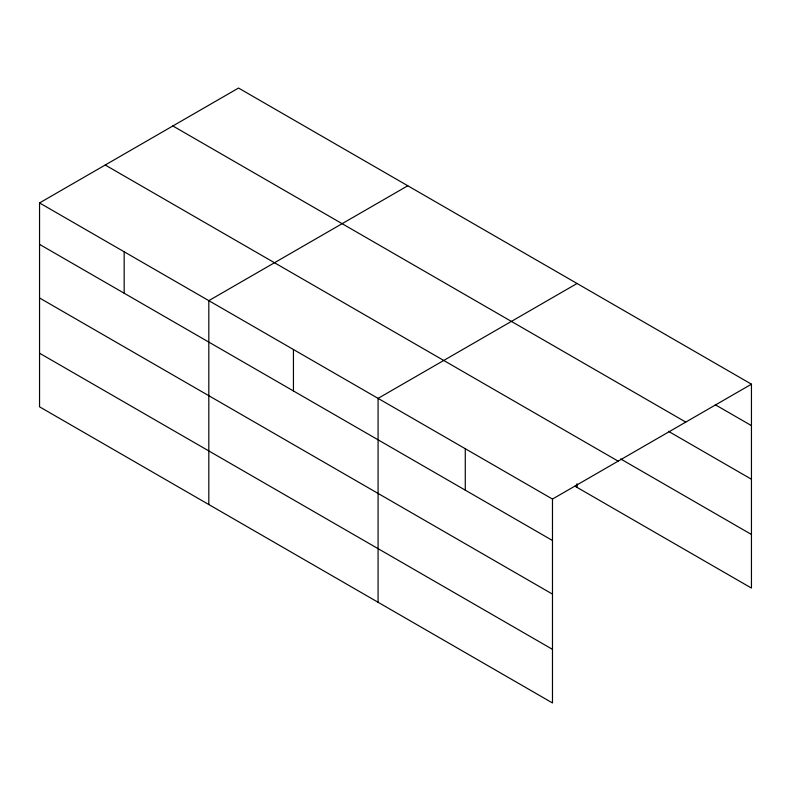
<?xml version="1.0" encoding="UTF-8"?>
<svg xmlns="http://www.w3.org/2000/svg" width="791" height="791" viewBox="0 0 791 791"><rect width="100%" height="100%" fill="white"/><g stroke="black" fill="none" stroke-linecap="round" stroke-linejoin="round"><path stroke-width="1.19" d="M552.474 594.11L552.474 499.062L39.55 202.931L39.55 406.821L552.474 702.952L552.474 594.11L39.55 297.98M574.938 486.168L751.45 588.069L751.45 384.179L238.526 88.048L39.55 202.931M407.79 185.766L208.814 300.649L208.814 504.549M577.054 283.494L378.078 398.377L378.078 602.267M552.474 499.062L751.45 384.179M715.291 404.755L751.45 425.627M172.863 125.957L685.787 422.087M668.504 431.342L751.45 479.237M620.658 458.948L751.45 534.469M105.213 165.012L618.137 461.143M39.55 244.37L552.474 540.5M39.55 353.211L552.474 649.342M577.054 483.736L577.054 487.385M465.276 448.715L465.276 490.163M293.441 349.513L293.441 390.962M124.177 251.785L124.177 293.234"/></g></svg>
